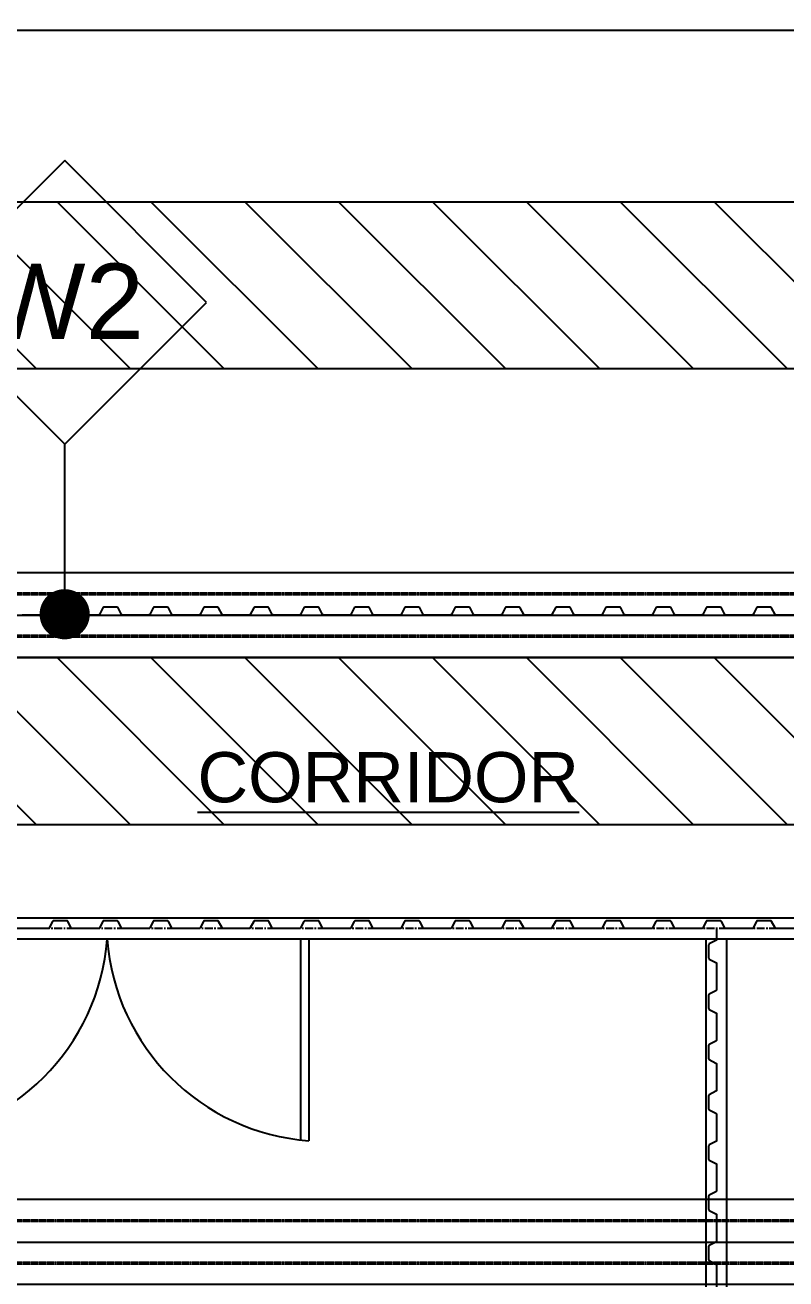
# Model space of a CAD drawing. Header units: millimetres. Extents: x 4133871 to 4440428, y -545651 to -495191.
# Drawn here: x 4155587 to 4159226, y -528021 to -522021 of the extents above; entities that cross this region are included whole.
import ezdxf
from ezdxf.enums import TextEntityAlignment as Align

# ---------------------------------------------------------------- set-up
doc = ezdxf.new("R2010")
doc.units = ezdxf.units.MM
doc.header["$LTSCALE"] = 60
for name, pattern in [('CEN', [62, 60, -1, 0, -1]), ('CENTER', [2, 1.25, -0.25, 0.25, -0.25]), ('HIDDEN', [0.375, 0.25, -0.125])]:
    doc.linetypes.add(name, pattern=pattern)
for name, color, linetype in [('1', 7, 'Continuous'), ('1CEN', 1, 'CEN'), ('1ST FL FW2-2', 3, 'Continuous'), ('1ST FL W2', 3, 'Continuous'), ('AA-XXXX-SYMB', 7, 'Continuous'), ('AA-XXXX-TEXT', 3, 'Continuous'), ('C_TEXT_01', 2, 'Continuous'), ('DOOR', 3, 'Continuous'), ('INI', 11, 'Continuous')]:
    doc.layers.add(name, color=color, linetype=linetype)
doc.styles.add('ARCHILAB_ROMANS', font='romans.shx', dxfattribs={"bigfont": 'ghs.shx'})
doc.styles.add('Arial', font='arial.ttf')
doc.styles.add('돋움', font='')
doc.styles.get('돋움').set_extended_font_data('Dotum')
doc.dimstyles.new('일반도면_0060', dxfattribs={"dimtxt": 240, "dimasz": 240, "dimexe": 60, "dimexo": 300, "dimgap": 75, "dimtad": 1, "dimdec": 0, "dimzin": 0, "dimdsep": 46, "dimtxsty": '돋움', "dimcen": -300, "dimclrd": 7, "dimclre": 7, "dimclrt": 2, "dimadec": 8, "dimazin": 0, "dimtfac": 1, "dimtdec": 0, "dimtix": 1, "dimtmove": 2, "dimatfit": 3, "dimfxl": 1, "dimtolj": 1, "dimtzin": 0, "dimarcsym": 0})

# ---------------------------------------------------------------- blocks, each defined once
blk = doc.blocks.new('15M')
at = {"linetype": 'HIDDEN', "ltscale": 0.1}
for p, q in [((-110087.1, -152171.1), (-95087.1, -152171.1)), ((-110087.1, -152178.6), (-95087.1, -152178.6)), ((-110087.1, -154968.1), (-95087.1, -154968.1)), ((-110087.1, -154975.6), (-95087.1, -154975.6))]:
    blk.add_line(p, q, dxfattribs=at)
for points in [[(-110087.1, -152276.4), (-95087.1, -152276.4), (-95087.1, -152073.4), (-110087.1, -152073.4)], [(-110087.1, -154870.4), (-95087.1, -154870.4), (-95087.1, -155073.4), (-110087.1, -155073.4)]]:
    blk.add_lwpolyline(points, close=True)
blk = doc.blocks.new('외각')
for p, q in [((-15219, -5330.1), (-34813, -5330.1)), ((-15219, -5430.1), (-34813, -5430.1)), ((-24116, -9677), (-24116, -5430.1)), ((-24016, -9677), (-24016, -5430.1))]:
    blk.add_line(p, q)
at = {"rotation": 180}
for p in [(-125103.1, -155953.5), (-125103.1, -158953.5), (-125103.1, -161953.4)]:
    blk.add_blockref('15M', p, dxfattribs=at)
blk = doc.blocks.new('A$C07F913FF')
h = blk.add_hatch()
h.set_pattern_fill('ANSI31', color=253, scale=100, angle=90)
h.set_pattern_definition([(135, (4702447.55, -30110.24), (-224.506403, -224.506403), [])])
h.paths.add_polyline_path([(6495.9, 4177.8), (6495.9, 4977.8), (15765, 4977.8), (15765, 4177.8)])
h = blk.add_hatch()
h.set_pattern_fill('ANSI31', color=253, scale=100, angle=90)
h.set_pattern_definition([(135, (4702447.55, -32291.02), (-224.506403, -224.506403), [])])
h.paths.add_polyline_path([(5203, 1997), (5203, 2797), (15050, 2797), (15050, 1997)])
at = {"color": 253}
for points in [[(6495.9, 4177.8), (6495.9, 4977.8), (15765, 4977.8), (15765, 4177.8)], [(5203, 1997), (5203, 2797), (15050, 2797), (15050, 1997)]]:
    blk.add_lwpolyline(points, close=True, dxfattribs=at)
blk = doc.blocks.new('A$C064809F0')
at = {"layer": 'AA-XXXX-TEXT'}
for p, q in [((475.2, 565.7), (1040.8, 1131.4)), ((1040.8, 1131.4), (1606.5, 565.7)), ((1040.8, 0), (475.2, 565.7)), ((1606.5, 565.7), (1040.8, 0))]:
    blk.add_line(p, q, dxfattribs=at)
at = {"layer": 'INI'}
blk.add_line((1040.8, 0), (475.2, 565.7), dxfattribs=at)
at = {"layer": 'AA-XXXX-TEXT', "style": 'ARCHILAB_ROMANS'}
blk.add_attdef('WALLTYPE', text='', height=300, dxfattribs=at).set_placement((1042.9, 560), align=Align.MIDDLE_CENTER)

msp = doc.modelspace()

# ---------------------------------------------------------------- linework, layer by layer
at = {"layer": '1CEN', "color": 1, "linetype": 'CENTER', "ltscale": 0.5}
for p, q in [((4146944, -524844.3), (4183944, -524844.3)), ((4167944, -526344.3), (4152944, -526344.3)), ((4146944, -527844.3), (4183944, -527844.3))]:
    msp.add_line(p, q, dxfattribs=at)
at = {"layer": '1ST FL FW2-2'}
msp.add_lwpolyline([(4159304.1, -524844.3), (4159179.2, -524844.3, -0.279959), (4159174.1, -524841.1), (4159157.8, -524809.7, 0.279959), (4159152.6, -524806.6), (4159121.4, -524806.6), (4159090.2, -524806.6, 0.279959), (4159085.1, -524809.7), (4159068.7, -524841.1, -0.279959), (4159063.6, -524844.3), (4158938.8, -524844.3, -0.279959), (4158933.6, -524841.1), (4158917.3, -524809.7, 0.279959), (4158912.1, -524806.6), (4158880.9, -524806.6), (4158849.7, -524806.6, 0.279959), (4158844.6, -524809.7), (4158828.3, -524841.1, -0.279959), (4158823.1, -524844.3), (4158698.3, -524844.3, -0.279959), (4158693.1, -524841.1), (4158676.8, -524809.7, 0.279959), (4158671.7, -524806.6), (4158640.5, -524806.6), (4158609.2, -524806.6, 0.279959), (4158604.1, -524809.7), (4158587.8, -524841.1, -0.279959), (4158582.6, -524844.3), (4158457.8, -524844.3, -0.279959), (4158452.7, -524841.1), (4158436.3, -524809.7, 0.279959), (4158431.2, -524806.6), (4158400, -524806.6), (4158368.8, -524806.6, 0.279959), (4158363.6, -524809.7), (4158347.3, -524841.1, -0.279959), (4158342.2, -524844.3), (4158217.3, -524844.3, -0.279959), (4158212.2, -524841.1), (4158195.9, -524809.7, 0.279959), (4158190.7, -524806.6), (4158159.5, -524806.6), (4158128.3, -524806.6, 0.279959), (4158123.1, -524809.7), (4158106.8, -524841.1, -0.279959), (4158101.7, -524844.3), (4157976.8, -524844.3, -0.279959), (4157971.7, -524841.1), (4157955.4, -524809.7, 0.279959), (4157950.2, -524806.6), (4157919, -524806.6), (4157887.8, -524806.6, 0.279959), (4157882.7, -524809.7), (4157866.4, -524841.1, -0.279959), (4157861.2, -524844.3), (4157736.4, -524844.3, -0.279959), (4157731.2, -524841.1), (4157714.9, -524809.7, 0.279959), (4157709.8, -524806.6), (4157678.5, -524806.6), (4157647.3, -524806.6, 0.279959), (4157642.2, -524809.7), (4157625.9, -524841.1, -0.279959), (4157620.7, -524844.3), (4157495.9, -524844.3, -0.279959), (4157490.7, -524841.1), (4157474.4, -524809.7, 0.279959), (4157469.3, -524806.6), (4157438.1, -524806.6), (4157406.9, -524806.6, 0.279959), (4157401.7, -524809.7), (4157385.4, -524841.1, -0.279959), (4157380.2, -524844.3), (4157255.4, -524844.3, -0.279959), (4157250.3, -524841.1), (4157233.9, -524809.7, 0.279959), (4157228.8, -524806.6), (4157197.6, -524806.6), (4157166.4, -524806.6, 0.279959), (4157161.2, -524809.7), (4157144.9, -524841.1, -0.279959), (4157139.8, -524844.3), (4157014.9, -524844.3, -0.279959), (4157009.8, -524841.1), (4156993.5, -524809.7, 0.279959), (4156988.3, -524806.6), (4156957.1, -524806.6), (4156925.9, -524806.6, 0.279959), (4156920.8, -524809.7), (4156904.4, -524841.1, -0.279959), (4156899.3, -524844.3), (4156774.5, -524844.3, -0.279959), (4156769.3, -524841.1), (4156753, -524809.7, 0.279959), (4156747.8, -524806.6), (4156716.6, -524806.6), (4156685.4, -524806.6, 0.279959), (4156680.3, -524809.7), (4156664, -524841.1, -0.279959), (4156658.8, -524844.3), (4156534, -524844.3, -0.279959), (4156528.8, -524841.1), (4156512.5, -524809.7, 0.279959), (4156507.4, -524806.6), (4156476.2, -524806.6), (4156444.9, -524806.6, 0.279959), (4156439.8, -524809.7), (4156423.5, -524841.1, -0.279959), (4156418.3, -524844.3), (4156293.5, -524844.3, -0.279959), (4156288.3, -524841.1), (4156272, -524809.7, 0.279959), (4156266.9, -524806.6), (4156235.7, -524806.6), (4156204.5, -524806.6, 0.279959), (4156199.3, -524809.7), (4156183, -524841.1, -0.279959), (4156177.9, -524844.3), (4156053, -524844.3, -0.279959), (4156047.9, -524841.1), (4156031.6, -524809.7, 0.279959), (4156026.4, -524806.6), (4155964, -524806.6, 0.279959), (4155958.8, -524809.7), (4155942.5, -524841.1, -0.279959), (4155937.4, -524844.3), (4155812.5, -524844.3, -0.279959), (4155807.4, -524841.1), (4155791.1, -524809.7, 0.279959), (4155785.9, -524806.6), (4155754.7, -524806.6), (4155723.5, -524806.6, 0.279959), (4155718.4, -524809.7), (4155702, -524841.1, -0.279959), (4155696.9, -524844.3), (4155572.1, -524844.3, -0.279959)], format="xyb", dxfattribs=at)
at = {"layer": '1ST FL W2', "color": 6}
msp.add_lwpolyline([(4159304.1, -526344.3), (4159179.2, -526344.3, -0.279959), (4159174.1, -526341.1), (4159157.8, -526309.7, 0.279959), (4159152.6, -526306.6), (4159121.4, -526306.6), (4159090.2, -526306.6, 0.279959), (4159085.1, -526309.7), (4159068.7, -526341.1, -0.279959), (4159063.6, -526344.3), (4158938.8, -526344.3, -0.279959), (4158933.6, -526341.1), (4158917.3, -526309.7, 0.279959), (4158912.1, -526306.6), (4158880.9, -526306.6), (4158849.7, -526306.6, 0.279959), (4158844.6, -526309.7), (4158828.3, -526341.1, -0.279959), (4158823.1, -526344.3), (4158698.3, -526344.3, -0.279959), (4158693.1, -526341.1), (4158676.8, -526309.7, 0.279959), (4158671.7, -526306.6), (4158640.5, -526306.6), (4158609.2, -526306.6, 0.279959), (4158604.1, -526309.7), (4158587.8, -526341.1, -0.279959), (4158582.6, -526344.3), (4158457.8, -526344.3, -0.279959), (4158452.7, -526341.1), (4158436.3, -526309.7, 0.279959), (4158431.2, -526306.6), (4158400, -526306.6), (4158368.8, -526306.6, 0.279959), (4158363.6, -526309.7), (4158347.3, -526341.1, -0.279959), (4158342.2, -526344.3), (4158217.3, -526344.3, -0.279959), (4158212.2, -526341.1), (4158195.9, -526309.7, 0.279959), (4158190.7, -526306.6), (4158159.5, -526306.6), (4158128.3, -526306.6, 0.279959), (4158123.1, -526309.7), (4158106.8, -526341.1, -0.279959), (4158101.7, -526344.3), (4157976.8, -526344.3, -0.279959), (4157971.7, -526341.1), (4157955.4, -526309.7, 0.279959), (4157950.2, -526306.6), (4157919, -526306.6), (4157887.8, -526306.6, 0.279959), (4157882.7, -526309.7), (4157866.4, -526341.1, -0.279959), (4157861.2, -526344.3), (4157736.4, -526344.3, -0.279959), (4157731.2, -526341.1), (4157714.9, -526309.7, 0.279959), (4157709.8, -526306.6), (4157678.5, -526306.6), (4157647.3, -526306.6, 0.279959), (4157642.2, -526309.7), (4157625.9, -526341.1, -0.279959), (4157620.7, -526344.3), (4157495.9, -526344.3, -0.279959), (4157490.7, -526341.1), (4157474.4, -526309.7, 0.279959), (4157469.3, -526306.6), (4157438.1, -526306.6), (4157406.9, -526306.6, 0.279959), (4157401.7, -526309.7), (4157385.4, -526341.1, -0.279959), (4157380.2, -526344.3), (4157255.4, -526344.3, -0.279959), (4157250.3, -526341.1), (4157233.9, -526309.7, 0.279959), (4157228.8, -526306.6), (4157197.6, -526306.6), (4157166.4, -526306.6, 0.279959), (4157161.2, -526309.7), (4157144.9, -526341.1, -0.279959), (4157139.8, -526344.3), (4157014.9, -526344.3, -0.279959), (4157009.8, -526341.1), (4156993.5, -526309.7, 0.279959), (4156988.3, -526306.6), (4156957.1, -526306.6), (4156925.9, -526306.6, 0.279959), (4156920.8, -526309.7), (4156904.4, -526341.1, -0.279959), (4156899.3, -526344.3), (4156774.5, -526344.3, -0.279959), (4156769.3, -526341.1), (4156753, -526309.7, 0.279959), (4156747.8, -526306.6), (4156716.6, -526306.6), (4156685.4, -526306.6, 0.279959), (4156680.3, -526309.7), (4156664, -526341.1, -0.279959), (4156658.8, -526344.3), (4156534, -526344.3, -0.279959), (4156528.8, -526341.1), (4156512.5, -526309.7, 0.279959), (4156507.4, -526306.6), (4156476.2, -526306.6), (4156444.9, -526306.6, 0.279959), (4156439.8, -526309.7), (4156423.5, -526341.1, -0.279959), (4156418.3, -526344.3), (4156293.5, -526344.3, -0.279959), (4156288.3, -526341.1), (4156272, -526309.7, 0.279959), (4156266.9, -526306.6), (4156235.7, -526306.6), (4156204.5, -526306.6, 0.279959), (4156199.3, -526309.7), (4156183, -526341.1, -0.279959), (4156177.9, -526344.3), (4156053, -526344.3, -0.279959), (4156047.9, -526341.1), (4156031.6, -526309.7, 0.279959), (4156026.4, -526306.6), (4155964, -526306.6, 0.279959), (4155958.8, -526309.7), (4155942.5, -526341.1, -0.279959), (4155937.4, -526344.3), (4155812.5, -526344.3, -0.279959), (4155807.4, -526341.1), (4155791.1, -526309.7, 0.279959), (4155785.9, -526306.6), (4155754.7, -526306.6), (4155723.5, -526306.6, 0.279959), (4155718.4, -526309.7), (4155702, -526341.1, -0.279959), (4155696.9, -526344.3), (4155572.1, -526344.3, -0.279959)], format="xyb", dxfattribs=at)
at = {"layer": '1ST FL W2', "color": 3}
msp.add_lwpolyline([(4158894, -526344.3), (4158894, -526396.1, -0.279959), (4158890.9, -526401.2), (4158859.5, -526417.6, 0.279959), (4158856.4, -526422.7), (4158856.4, -526453.9), (4158856.4, -526485.1, 0.279959), (4158859.5, -526490.3), (4158890.9, -526506.6, -0.279959), (4158894, -526511.7), (4158894, -526636.6, -0.279959), (4158890.9, -526641.7), (4158859.5, -526658, 0.279959), (4158856.4, -526663.2), (4158856.4, -526694.4), (4158856.4, -526725.6, 0.279959), (4158859.5, -526730.8), (4158890.9, -526747.1, -0.279959), (4158894, -526752.2), (4158894, -526877.1, -0.279959), (4158890.9, -526882.2), (4158859.5, -526898.5, 0.279959), (4158856.4, -526903.7), (4158856.4, -526934.9), (4158856.4, -526966.1, 0.279959), (4158859.5, -526971.2), (4158890.9, -526987.6, -0.279959), (4158894, -526992.7), (4158894, -527117.5, -0.279959), (4158890.9, -527122.7), (4158859.5, -527139, 0.279959), (4158856.4, -527144.1), (4158856.4, -527175.4), (4158856.4, -527206.6, 0.279959), (4158859.5, -527211.7), (4158890.9, -527228, -0.279959), (4158894, -527233.2), (4158894, -527358, -0.279959), (4158890.9, -527363.2), (4158859.5, -527379.5, 0.279959), (4158856.4, -527384.6), (4158856.4, -527415.8), (4158856.4, -527447, 0.279959), (4158859.5, -527452.2), (4158890.9, -527468.5, -0.279959), (4158894, -527473.7), (4158894, -527598.5, -0.279959), (4158890.9, -527603.6), (4158859.5, -527620, 0.279959), (4158856.4, -527625.1), (4158856.4, -527656.3), (4158856.4, -527687.5, 0.279959), (4158859.5, -527692.7), (4158890.9, -527709, -0.279959), (4158894, -527714.1), (4158894, -527839, -0.279959), (4158890.9, -527844.1), (4158859.5, -527860.4, 0.279959), (4158856.4, -527865.6), (4158856.4, -527896.8), (4158856.4, -527928, 0.279959), (4158859.5, -527933.1), (4158890.9, -527949.5, -0.279959), (4158894, -527954.6), (4158894, -528079.5, -0.279959)], format="xyb", dxfattribs=at)
at = {"layer": 'DOOR', "color": 3}
for p, q in [((4156904.1, -526394.3), (4156904.1, -527355.5)), ((4156944.1, -526394.3), (4156944.1, -527359.3))]:
    msp.add_line(p, q, dxfattribs=at)
for centre, start, end in [((4154936.4, -526316.6), 274.2611, 355.7389), ((4157021.8, -526316.6), 184.2611, 265.7389)]:
    msp.add_arc(centre, 1045.6, start, end, dxfattribs=at)

# ---------------------------------------------------------------- block references
at = {"color": 3}
msp.add_blockref('외각', (4182960, -520964.2), dxfattribs=at)
at = {"layer": '1', "color": 3}
msp.add_blockref('A$C07F913FF', (4147944, -527844.3), dxfattribs=at)
at = {"layer": 'AA-XXXX-SYMB'}
ref = msp.add_blockref('A$C064809F0', (4154527.1, -522668.7), dxfattribs=dict(at, xscale=-1.2, yscale=1.2, zscale=1.2, rotation=180))
ref.add_attrib('WALLTYPE', 'W2', dxfattribs={"layer": 'AA-XXXX-TEXT', "height": 360, "style": 'Arial'}).set_placement((4155778.5, -523342.2), align=Align.MIDDLE_CENTER)

# ---------------------------------------------------------------- texts
at = {"layer": 'C_TEXT_01', "insert": (4156411.3, -525499.9), "char_height": 240, "width": 3620.744, "attachment_point": 1, "style": 'Arial'}
msp.add_mtext('{\\LCORRIDOR}', dxfattribs=at)

# ---------------------------------------------------------------- leaders
at = {"layer": 'AA-XXXX-SYMB'}
msp.add_leader([(4155776.1, -524840), (4155776.1, -524026.4)], dimstyle='일반도면_0060', override={"dimasz": 240, "dimgap": 0.8, "dimtad": 0, "dimldrblk": 'Dot'}, dxfattribs=at)

doc.saveas('drawing.dxf')
